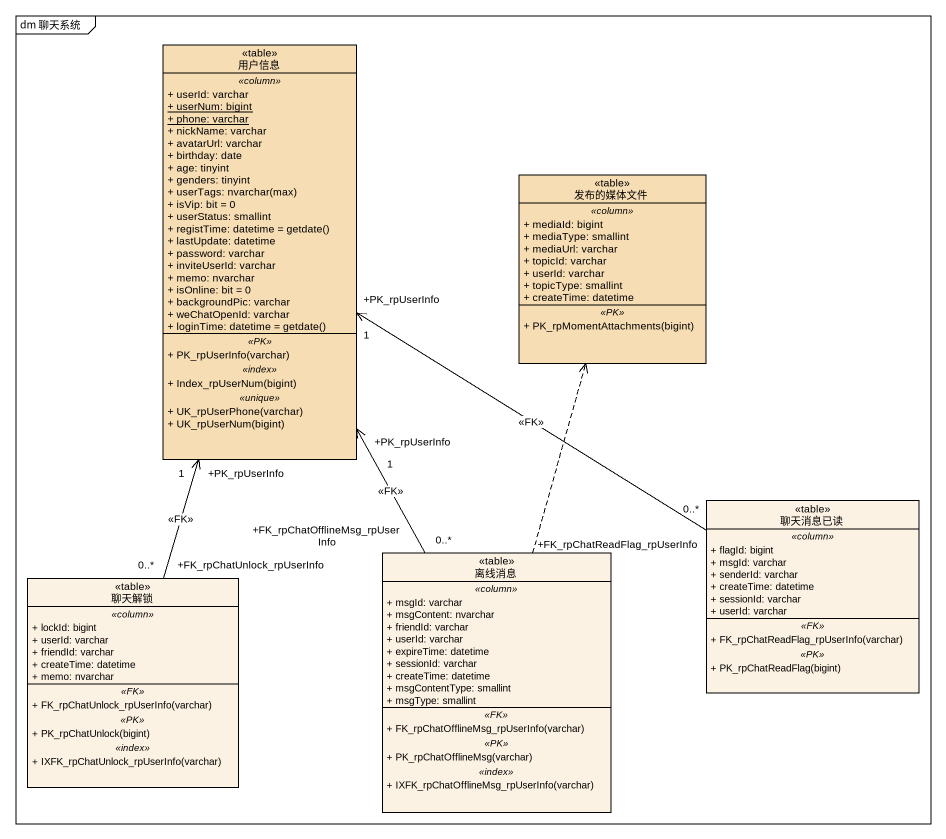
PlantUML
@startuml
mainframe dm 聊天系统
hide circle
hide empty members
skinparam classAttributeIconSize 0
class 用户信息 <<table>> #F7DDB4 {
  .. <<column>> ..
  + userId: varchar
  {static} + userNum: bigint
  {static} + phone: varchar
  + nickName: varchar
  + avatarUrl: varchar
  + birthday: date
  + age: tinyint
  + genders: tinyint
  {field} + userTags: nvarchar(max)
  + isVip: bit = 0
  + userStatus: smallint
  {field} + registTime: datetime = getdate()
  + lastUpdate: datetime
  + password: varchar
  + inviteUserId: varchar
  + memo: nvarchar
  + isOnline: bit = 0
  + backgroundPic: varchar
  + weChatOpenId: varchar
  {field} + loginTime: datetime = getdate()
  .. <<PK>> ..
  + PK_rpUserInfo(varchar)
  .. <<index>> ..
  + Index_rpUserNum(bigint)
  .. <<unique>> ..
  + UK_rpUserPhone(varchar)
  + UK_rpUserNum(bigint)
}
class 发布的媒体文件 <<table>> #F7DDB4 {
  .. <<column>> ..
  + mediaId: bigint
  + mediaType: smallint
  + mediaUrl: varchar
  + topicId: varchar
  + userId: varchar
  + topicType: smallint
  + createTime: datetime
  .. <<PK>> ..
  + PK_rpMomentAttachments(bigint)
}
class 聊天消息已读 <<table>> {
  .. <<column>> ..
  + flagId: bigint
  + msgId: varchar
  + senderId: varchar
  + createTime: datetime
  + sessionId: varchar
  + userId: varchar
  .. <<FK>> ..
  + FK_rpChatReadFlag_rpUserInfo(varchar)
  .. <<PK>> ..
  + PK_rpChatReadFlag(bigint)
}
class 离线消息 <<table>> {
  .. <<column>> ..
  + msgId: varchar
  + msgContent: nvarchar
  + friendId: varchar
  + userId: varchar
  + expireTime: datetime
  + sessionId: varchar
  + createTime: datetime
  + msgContentType: smallint
  + msgType: smallint
  .. <<FK>> ..
  + FK_rpChatOfflineMsg_rpUserInfo(varchar)
  .. <<PK>> ..
  + PK_rpChatOfflineMsg(varchar)
  .. <<index>> ..
  + IXFK_rpChatOfflineMsg_rpUserInfo(varchar)
}
class 聊天解锁 <<table>> {
  .. <<column>> ..
  + lockId: bigint
  + userId: varchar
  + friendId: varchar
  + createTime: datetime
  + memo: nvarchar
  .. <<FK>> ..
  + FK_rpChatUnlock_rpUserInfo(varchar)
  .. <<PK>> ..
  + PK_rpChatUnlock(bigint)
  .. <<index>> ..
  + IXFK_rpChatUnlock_rpUserInfo(varchar)
}
聊天消息已读 "+FK_rpChatReadFlag_rpUserInfo\n0..*" -up-> "+PK_rpUserInfo\n1" 用户信息 : <<FK>>
离线消息 "+FK_rpChatOfflineMsg_rpUserInfo\n0..*" -up-> "+PK_rpUserInfo\n1" 用户信息 : <<FK>>
离线消息 .up.> 发布的媒体文件
聊天解锁 "+FK_rpChatUnlock_rpUserInfo\n0..*" -up-> "+PK_rpUserInfo\n1" 用户信息 : <<FK>>
@enduml
